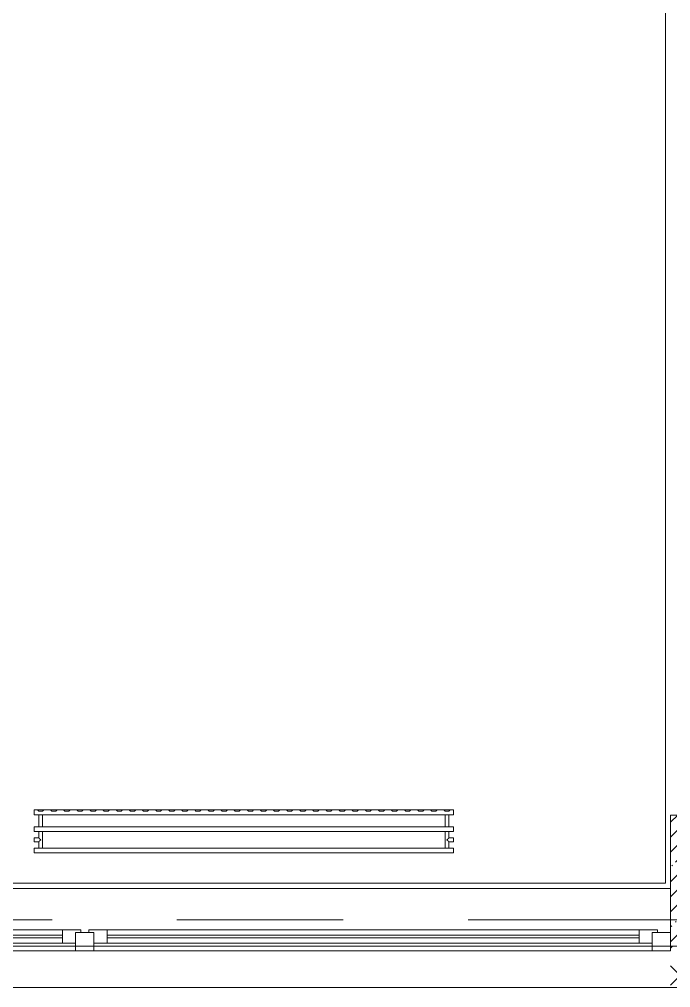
# Model space of a CAD drawing. Header units: millimetres. Extents: x 35787 to 244346, y -8553 to 29000.
# Drawn here: x 44925 to 47410, y -258 to 3436 of the extents above; entities that cross this region are included whole.
import ezdxf

# ---------------------------------------------------------------- set-up
doc = ezdxf.new("R2010")
doc.units = ezdxf.units.MM
doc.linetypes.add('Осевая', pattern=[3175, 635, -476.25, 1587.5, -476.25])
doc.layers.add('A-FLOR-1', color=7, linetype='Continuous', lineweight=9, true_color=0xaaaaaa)
doc.layers.add('M-EQPM-1', color=7, linetype='Continuous', lineweight=9, true_color=0xaaaaaa)
for name, color, linetype, lineweight in [('A-GLAZ', 7, 'Continuous', 9), ('A-WALL', 7, 'Continuous', 9), ('I-WALL', 7, 'Continuous', 9), ('S-COLS', 7, 'Continuous', 9), ('Оси-2', 7, 'Осевая', 9)]:
    doc.layers.add(name, color=color, linetype=linetype, lineweight=lineweight)

# ---------------------------------------------------------------- blocks, each defined once
blk = doc.blocks.new('BSC_Колонна _Прямоугольная - 500х500-V7-План монтажа стен и перегородок 1 этажа  в осях 12-23')
at = {"layer": 'S-COLS'}
h = blk.add_hatch(dxfattribs=at)
h.set_pattern_fill('FP_9', color=256, style=0, pattern_type=2)
h.set_pattern_definition([(45, (-47660, -150), (-57.02463, 57.02463), []), (45, (-47602.975, -150), (-57.02463, 57.02463), [100.806, -20.161, 3.353, -16.808])])
h.paths.add_polyline_path([(-250, -250), (250, -250), (250, 250), (-250, 250)])
for p, q in [((250, 250), (-250, 250)), ((-250, 250), (-250, -250)), ((250, -250), (250, 250)), ((-250, -250), (250, -250))]:
    blk.add_line(p, q, dxfattribs=at)
blk = doc.blocks.new('120_Окно_СКБ_2Ст - 120_Окно_СКБ_2Ст 3100х2500 _мал_створка слева_-V21-План монтажа стен и перегородок 1 этажа  в осях 12-23')
at = {"layer": 'A-GLAZ'}
for p, q in [((-1550, -127), (-1550, -57)), ((-1550, -57), (-1480, -57)), ((1550, -57), (-1550, -57)), ((-1480, -57), (-1480, -127)), ((650, -127), (650, -57)), ((650, -57), (720, -57)), ((720, -57), (720, -127)), ((1480, -127), (1480, -57)), ((1480, -57), (1550, -57)), ((1550, -57), (1550, -127)), ((650, -87), (-1480, -87)), ((-1480, -87), (-1480, -127)), ((-1430, -137), (-1430, -87)), ((-1430, -107), (600, -107)), ((600, -137), (600, -87)), ((650, -127), (650, -87)), ((1480, -87), (720, -87)), ((720, -87), (720, -127)), ((770, -137), (770, -87)), ((770, -107), (1430, -107)), ((1430, -137), (1430, -87)), ((1480, -127), (1480, -87)), ((-1480, -127), (-1550, -127)), ((-1550, -127), (-1500, -127)), ((-1480, -127), (-1500, -127)), ((-1500, -127), (-1500, -137)), ((-1500, -137), (670, -137)), ((670, -137), (-1500, -137)), ((600, -117), (-1430, -117)), ((720, -127), (650, -127)), ((670, -127), (650, -127)), ((670, -127), (700, -127)), ((670, -137), (670, -127)), ((720, -127), (700, -127)), ((700, -127), (700, -137)), ((700, -137), (1500, -137)), ((1500, -137), (700, -137)), ((1430, -117), (770, -117)), ((1550, -127), (1480, -127)), ((1500, -127), (1480, -127)), ((1500, -127), (1550, -127)), ((1500, -137), (1500, -127))]:
    blk.add_line(p, q, dxfattribs=at)
blk = doc.blocks.new('radiator_prado_classic_z_tip_30_po exemplyaru - Classic Z Тип 30-500-V48-План монтажа стен и перегородок 1 этажа  в осях 12-23')
at = {"layer": 'M-EQPM-1'}
for p, q in [((0, 228), (0, 210)), ((1600, 228), (0, 228)), ((0, 210), (0, 228)), ((0, 228), (12.5, 228)), ((12.5, 228), (37.5, 228)), ((37.5, 228), (12.5, 228)), ((12.5, 228), (37.5, 228)), ((12.5, 228), (17.5, 223)), ((12.5, 228), (17.5, 223)), ((32.5, 223), (17.5, 223)), ((17.5, 223), (32.5, 223)), ((32.5, 223), (37.5, 228)), ((37.5, 228), (32.5, 223)), ((37.5, 228), (62.5, 228)), ((62.5, 228), (87.5, 228)), ((87.5, 228), (62.5, 228)), ((62.5, 228), (87.5, 228)), ((62.5, 228), (67.5, 223)), ((62.5, 228), (67.5, 223)), ((82.5, 223), (67.5, 223)), ((67.5, 223), (82.5, 223)), ((82.5, 223), (87.5, 228)), ((87.5, 228), (82.5, 223)), ((87.5, 228), (112.5, 228)), ((112.5, 228), (137.5, 228)), ((137.5, 228), (112.5, 228)), ((112.5, 228), (137.5, 228)), ((112.5, 228), (117.5, 223)), ((112.5, 228), (117.5, 223)), ((132.5, 223), (117.5, 223)), ((117.5, 223), (132.5, 223)), ((132.5, 223), (137.5, 228)), ((137.5, 228), (132.5, 223)), ((137.5, 228), (162.5, 228)), ((162.5, 228), (187.5, 228)), ((187.5, 228), (162.5, 228)), ((162.5, 228), (187.5, 228)), ((162.5, 228), (167.5, 223)), ((162.5, 228), (167.5, 223)), ((182.5, 223), (167.5, 223)), ((167.5, 223), (182.5, 223)), ((182.5, 223), (187.5, 228)), ((187.5, 228), (182.5, 223)), ((187.5, 228), (212.5, 228)), ((212.5, 228), (237.5, 228)), ((237.5, 228), (212.5, 228)), ((212.5, 228), (237.5, 228)), ((212.5, 228), (217.5, 223)), ((212.5, 228), (217.5, 223)), ((232.5, 223), (217.5, 223)), ((217.5, 223), (232.5, 223)), ((232.5, 223), (237.5, 228)), ((237.5, 228), (232.5, 223)), ((237.5, 228), (262.5, 228)), ((262.5, 228), (287.5, 228)), ((287.5, 228), (262.5, 228)), ((262.5, 228), (287.5, 228)), ((262.5, 228), (267.5, 223)), ((262.5, 228), (267.5, 223)), ((282.5, 223), (267.5, 223)), ((267.5, 223), (282.5, 223)), ((282.5, 223), (287.5, 228)), ((287.5, 228), (282.5, 223)), ((287.5, 228), (312.5, 228)), ((312.5, 228), (337.5, 228)), ((337.5, 228), (312.5, 228)), ((312.5, 228), (337.5, 228)), ((312.5, 228), (317.5, 223)), ((312.5, 228), (317.5, 223)), ((332.5, 223), (317.5, 223)), ((317.5, 223), (332.5, 223)), ((332.5, 223), (337.5, 228)), ((337.5, 228), (332.5, 223)), ((337.5, 228), (362.5, 228)), ((362.5, 228), (387.5, 228)), ((387.5, 228), (362.5, 228)), ((362.5, 228), (387.5, 228)), ((362.5, 228), (367.5, 223)), ((362.5, 228), (367.5, 223)), ((382.5, 223), (367.5, 223)), ((367.5, 223), (382.5, 223)), ((382.5, 223), (387.5, 228)), ((387.5, 228), (382.5, 223)), ((387.5, 228), (412.5, 228)), ((412.5, 228), (437.5, 228)), ((437.5, 228), (412.5, 228)), ((412.5, 228), (437.5, 228)), ((412.5, 228), (417.5, 223)), ((412.5, 228), (417.5, 223)), ((432.5, 223), (417.5, 223)), ((417.5, 223), (432.5, 223)), ((432.5, 223), (437.5, 228)), ((437.5, 228), (432.5, 223)), ((437.5, 228), (462.5, 228)), ((462.5, 228), (487.5, 228)), ((487.5, 228), (462.5, 228)), ((462.5, 228), (487.5, 228)), ((462.5, 228), (467.5, 223)), ((462.5, 228), (467.5, 223)), ((482.5, 223), (467.5, 223)), ((467.5, 223), (482.5, 223)), ((482.5, 223), (487.5, 228)), ((487.5, 228), (482.5, 223)), ((487.5, 228), (512.5, 228)), ((512.5, 228), (537.5, 228)), ((537.5, 228), (512.5, 228)), ((512.5, 228), (537.5, 228)), ((512.5, 228), (517.5, 223)), ((512.5, 228), (517.5, 223)), ((532.5, 223), (517.5, 223)), ((517.5, 223), (532.5, 223)), ((532.5, 223), (537.5, 228)), ((537.5, 228), (532.5, 223)), ((537.5, 228), (562.5, 228)), ((562.5, 228), (587.5, 228)), ((587.5, 228), (562.5, 228)), ((562.5, 228), (587.5, 228)), ((562.5, 228), (567.5, 223)), ((562.5, 228), (567.5, 223)), ((582.5, 223), (567.5, 223)), ((567.5, 223), (582.5, 223)), ((582.5, 223), (587.5, 228)), ((587.5, 228), (582.5, 223)), ((587.5, 228), (612.5, 228)), ((612.5, 228), (637.5, 228)), ((637.5, 228), (612.5, 228)), ((612.5, 228), (637.5, 228)), ((612.5, 228), (617.5, 223)), ((612.5, 228), (617.5, 223)), ((632.5, 223), (617.5, 223)), ((617.5, 223), (632.5, 223)), ((632.5, 223), (637.5, 228)), ((637.5, 228), (632.5, 223)), ((637.5, 228), (662.5, 228)), ((662.5, 228), (687.5, 228)), ((687.5, 228), (662.5, 228)), ((662.5, 228), (687.5, 228)), ((662.5, 228), (667.5, 223)), ((662.5, 228), (667.5, 223)), ((682.5, 223), (667.5, 223)), ((667.5, 223), (682.5, 223)), ((682.5, 223), (687.5, 228)), ((687.5, 228), (682.5, 223)), ((687.5, 228), (712.5, 228)), ((712.5, 228), (737.5, 228)), ((737.5, 228), (712.5, 228)), ((712.5, 228), (737.5, 228)), ((712.5, 228), (717.5, 223)), ((712.5, 228), (717.5, 223)), ((732.5, 223), (717.5, 223)), ((717.5, 223), (732.5, 223)), ((732.5, 223), (737.5, 228)), ((737.5, 228), (732.5, 223)), ((737.5, 228), (762.5, 228)), ((762.5, 228), (787.5, 228)), ((787.5, 228), (762.5, 228)), ((762.5, 228), (787.5, 228)), ((762.5, 228), (767.5, 223)), ((762.5, 228), (767.5, 223)), ((782.5, 223), (767.5, 223)), ((767.5, 223), (782.5, 223)), ((782.5, 223), (787.5, 228)), ((787.5, 228), (782.5, 223)), ((787.5, 228), (812.5, 228)), ((812.5, 228), (837.5, 228)), ((837.5, 228), (812.5, 228)), ((812.5, 228), (837.5, 228)), ((812.5, 228), (817.5, 223)), ((812.5, 228), (817.5, 223)), ((832.5, 223), (817.5, 223)), ((817.5, 223), (832.5, 223)), ((832.5, 223), (837.5, 228)), ((837.5, 228), (832.5, 223)), ((837.5, 228), (862.5, 228)), ((862.5, 228), (887.5, 228)), ((887.5, 228), (862.5, 228)), ((862.5, 228), (887.5, 228)), ((862.5, 228), (867.5, 223)), ((862.5, 228), (867.5, 223)), ((882.5, 223), (867.5, 223)), ((867.5, 223), (882.5, 223)), ((882.5, 223), (887.5, 228)), ((887.5, 228), (882.5, 223)), ((887.5, 228), (912.5, 228)), ((912.5, 228), (937.5, 228)), ((937.5, 228), (912.5, 228)), ((912.5, 228), (937.5, 228)), ((912.5, 228), (917.5, 223)), ((912.5, 228), (917.5, 223)), ((932.5, 223), (917.5, 223)), ((917.5, 223), (932.5, 223)), ((932.5, 223), (937.5, 228)), ((937.5, 228), (932.5, 223)), ((937.5, 228), (962.5, 228)), ((962.5, 228), (987.5, 228)), ((987.5, 228), (962.5, 228)), ((962.5, 228), (987.5, 228)), ((962.5, 228), (967.5, 223)), ((962.5, 228), (967.5, 223)), ((982.5, 223), (967.5, 223)), ((967.5, 223), (982.5, 223)), ((982.5, 223), (987.5, 228)), ((987.5, 228), (982.5, 223)), ((987.5, 228), (1012.5, 228)), ((1012.5, 228), (1037.5, 228)), ((1037.5, 228), (1012.5, 228)), ((1012.5, 228), (1037.5, 228)), ((1012.5, 228), (1017.5, 223)), ((1012.5, 228), (1017.5, 223)), ((1032.5, 223), (1017.5, 223)), ((1017.5, 223), (1032.5, 223)), ((1032.5, 223), (1037.5, 228)), ((1037.5, 228), (1032.5, 223)), ((1037.5, 228), (1062.5, 228)), ((1062.5, 228), (1087.5, 228)), ((1087.5, 228), (1062.5, 228)), ((1062.5, 228), (1087.5, 228)), ((1062.5, 228), (1067.5, 223)), ((1062.5, 228), (1067.5, 223)), ((1082.5, 223), (1067.5, 223)), ((1067.5, 223), (1082.5, 223)), ((1082.5, 223), (1087.5, 228)), ((1087.5, 228), (1082.5, 223)), ((1087.5, 228), (1112.5, 228)), ((1112.5, 228), (1137.5, 228)), ((1137.5, 228), (1112.5, 228)), ((1112.5, 228), (1137.5, 228)), ((1112.5, 228), (1117.5, 223)), ((1112.5, 228), (1117.5, 223)), ((1132.5, 223), (1117.5, 223)), ((1117.5, 223), (1132.5, 223)), ((1132.5, 223), (1137.5, 228)), ((1137.5, 228), (1132.5, 223)), ((1137.5, 228), (1162.5, 228)), ((1162.5, 228), (1187.5, 228)), ((1187.5, 228), (1162.5, 228)), ((1162.5, 228), (1187.5, 228)), ((1162.5, 228), (1167.5, 223)), ((1162.5, 228), (1167.5, 223)), ((1182.5, 223), (1167.5, 223)), ((1167.5, 223), (1182.5, 223)), ((1182.5, 223), (1187.5, 228)), ((1187.5, 228), (1182.5, 223)), ((1187.5, 228), (1212.5, 228)), ((1212.5, 228), (1237.5, 228)), ((1237.5, 228), (1212.5, 228)), ((1212.5, 228), (1237.5, 228)), ((1212.5, 228), (1217.5, 223)), ((1212.5, 228), (1217.5, 223)), ((1232.5, 223), (1217.5, 223)), ((1217.5, 223), (1232.5, 223)), ((1232.5, 223), (1237.5, 228)), ((1237.5, 228), (1232.5, 223)), ((1237.5, 228), (1262.5, 228)), ((1262.5, 228), (1287.5, 228)), ((1287.5, 228), (1262.5, 228)), ((1262.5, 228), (1287.5, 228)), ((1262.5, 228), (1267.5, 223)), ((1262.5, 228), (1267.5, 223)), ((1282.5, 223), (1267.5, 223)), ((1267.5, 223), (1282.5, 223)), ((1282.5, 223), (1287.5, 228)), ((1287.5, 228), (1282.5, 223)), ((1287.5, 228), (1312.5, 228)), ((1312.5, 228), (1337.5, 228)), ((1337.5, 228), (1312.5, 228)), ((1312.5, 228), (1337.5, 228)), ((1312.5, 228), (1317.5, 223)), ((1312.5, 228), (1317.5, 223)), ((1332.5, 223), (1317.5, 223)), ((1317.5, 223), (1332.5, 223)), ((1332.5, 223), (1337.5, 228)), ((1337.5, 228), (1332.5, 223)), ((1337.5, 228), (1362.5, 228)), ((1362.5, 228), (1387.5, 228)), ((1387.5, 228), (1362.5, 228)), ((1362.5, 228), (1387.5, 228)), ((1362.5, 228), (1367.5, 223)), ((1362.5, 228), (1367.5, 223)), ((1382.5, 223), (1367.5, 223)), ((1367.5, 223), (1382.5, 223)), ((1382.5, 223), (1387.5, 228)), ((1387.5, 228), (1382.5, 223)), ((1387.5, 228), (1412.5, 228)), ((1412.5, 228), (1437.5, 228)), ((1437.5, 228), (1412.5, 228)), ((1412.5, 228), (1437.5, 228)), ((1412.5, 228), (1417.5, 223)), ((1412.5, 228), (1417.5, 223)), ((1432.5, 223), (1417.5, 223)), ((1417.5, 223), (1432.5, 223)), ((1432.5, 223), (1437.5, 228)), ((1437.5, 228), (1432.5, 223)), ((1437.5, 228), (1462.5, 228)), ((1462.5, 228), (1487.5, 228)), ((1487.5, 228), (1462.5, 228)), ((1462.5, 228), (1487.5, 228)), ((1462.5, 228), (1467.5, 223)), ((1462.5, 228), (1467.5, 223)), ((1482.5, 223), (1467.5, 223)), ((1467.5, 223), (1482.5, 223)), ((1482.5, 223), (1487.5, 228)), ((1487.5, 228), (1482.5, 223)), ((1487.5, 228), (1512.5, 228)), ((1512.5, 228), (1537.5, 228)), ((1537.5, 228), (1512.5, 228)), ((1512.5, 228), (1537.5, 228)), ((1512.5, 228), (1517.5, 223)), ((1512.5, 228), (1517.5, 223)), ((1532.5, 223), (1517.5, 223)), ((1517.5, 223), (1532.5, 223)), ((1532.5, 223), (1537.5, 228)), ((1537.5, 228), (1532.5, 223)), ((1537.5, 228), (1562.5, 228)), ((1562.5, 228), (1587.5, 228)), ((1587.5, 228), (1562.5, 228)), ((1562.5, 228), (1587.5, 228)), ((1562.5, 228), (1567.5, 223)), ((1562.5, 228), (1567.5, 223)), ((1582.5, 223), (1567.5, 223)), ((1567.5, 223), (1582.5, 223)), ((1582.5, 223), (1587.5, 228)), ((1587.5, 228), (1582.5, 223)), ((1587.5, 228), (1600, 228)), ((1600, 210), (1600, 228)), ((1600, 228), (1600, 210)), ((0, 210), (1600, 210)), ((17.5, 210), (0, 210)), ((17.5, 210), (17.5, 164)), ((17.5, 210), (17.5, 164)), ((32.5, 210), (17.5, 210)), ((17.5, 210), (32.5, 210)), ((32.5, 210), (17.5, 210)), ((17.5, 210), (32.5, 210)), ((31.5, 210), (18.5, 210)), ((32.5, 164), (32.5, 210)), ((32.5, 164), (32.5, 210)), ((1567.5, 210), (32.5, 210)), ((1567.5, 210), (1567.5, 164)), ((1567.5, 210), (1567.5, 164)), ((1582.5, 210), (1567.5, 210)), ((1567.5, 210), (1582.5, 210)), ((1582.5, 210), (1567.5, 210)), ((1567.5, 210), (1575, 210)), ((1581.5, 210), (1568.5, 210)), ((1575, 210), (1582.5, 210)), ((1582.5, 164), (1582.5, 210)), ((1582.5, 164), (1582.5, 210)), ((1600, 210), (1582.5, 210)), ((1600, 164), (0, 164)), ((0, 164), (0, 146)), ((0, 146), (0, 164)), ((0, 164), (17.5, 164)), ((32.5, 164), (17.5, 164)), ((17.5, 164), (21.2, 164)), ((25, 164), (17.5, 164)), ((17.5, 164), (32.5, 164)), ((18.5, 164), (31.5, 164)), ((21.2, 164), (32.5, 164)), ((32.5, 164), (25, 164)), ((32.5, 164), (1567.5, 164)), ((1582.5, 164), (1567.5, 164)), ((1567.5, 164), (1582.5, 164)), ((1582.5, 164), (1567.5, 164)), ((1567.5, 164), (1582.5, 164)), ((1568.5, 164), (1581.5, 164)), ((1582.5, 164), (1600, 164)), ((1600, 146), (1600, 164)), ((1600, 164), (1600, 146)), ((0, 146), (1600, 146)), ((17.5, 146), (0, 146)), ((17.5, 121.5), (0, 121.5)), ((17.5, 121.5), (0, 121.5)), ((0, 121.5), (0, 121.2)), ((0, 106.5), (0, 121.5)), ((0, 121.2), (0, 106.8)), ((0, 121.2), (0, 120.5)), ((0, 120.5), (0, 121.2)), ((0, 121.2), (0, 121.2)), ((0, 120.5), (0, 119.3)), ((0, 119.3), (0, 120.5)), ((0, 119.3), (0, 117.8)), ((0, 117.8), (0, 119.3)), ((0, 117.8), (0, 115.9)), ((0, 115.9), (0, 117.8)), ((0, 115.9), (0, 114)), ((0, 114), (0, 115.9)), ((0, 114), (0, 112.1)), ((0, 112.1), (0, 114)), ((0, 112.1), (0, 110.2)), ((0, 110.2), (0, 112.1)), ((17.5, 146), (17.5, 121.5)), ((17.5, 146), (17.5, 121.5)), ((17.5, 146), (32.5, 146)), ((23.1, 146), (17.5, 146)), ((17.5, 146), (25, 146)), ((32.5, 146), (17.5, 146)), ((31.5, 146), (18.5, 146)), ((30.3, 146), (23.1, 146)), ((25, 146), (32.5, 146)), ((32.5, 146), (30.3, 146)), ((32.5, 82), (32.5, 146)), ((32.5, 82), (32.5, 146)), ((1567.5, 146), (32.5, 146)), ((1567.5, 146), (1567.5, 82)), ((1567.5, 146), (1567.5, 82)), ((1567.5, 146), (1582.5, 146)), ((1571.2, 146), (1567.5, 146)), ((1567.5, 146), (1582.5, 146)), ((1576.9, 146), (1567.5, 146)), ((1581.5, 146), (1568.5, 146)), ((1582.5, 146), (1571.2, 146)), ((1581.5, 146), (1576.9, 146)), ((1582.2, 146), (1581.5, 146)), ((1582.5, 146), (1582.2, 146)), ((1582.5, 121.5), (1582.5, 146)), ((1582.5, 121.5), (1582.5, 146)), ((1600, 146), (1582.5, 146)), ((1600, 121.5), (1582.5, 121.5)), ((1600, 121.5), (1582.5, 121.5)), ((1600, 121.5), (1600, 106.5)), ((1600, 121.2), (1600, 121.5)), ((1600, 121.5), (1600, 121.2)), ((1600, 121.2), (1600, 121.5)), ((1600, 114), (1600, 121.2)), ((1600, 121.2), (1600, 119.3)), ((1600, 106.8), (1600, 121.2)), ((1600, 119.3), (1600, 106.8)), ((1600, 107.5), (1600, 114)), ((0, 110.2), (0, 108.7)), ((0, 108.7), (0, 110.2)), ((0, 108.7), (0, 106.8)), ((0, 106.8), (0, 108.7)), ((0, 106.8), (0, 106.5)), ((0, 106.8), (0, 106.8)), ((0, 106.5), (17.5, 106.5)), ((0, 106.5), (17.5, 106.5)), ((1600, 82), (0, 82)), ((0, 82), (0, 64)), ((0, 64), (0, 82)), ((0, 82), (17.5, 82)), ((17.5, 106.5), (17.5, 82)), ((17.5, 106.5), (17.5, 82)), ((32.5, 82), (17.5, 82)), ((17.5, 82), (28.8, 82)), ((25, 82), (17.5, 82)), ((17.5, 82), (32.5, 82)), ((18.5, 82), (31.5, 82)), ((32.5, 82), (25, 82)), ((28.8, 82), (31.5, 82)), ((31.5, 82), (32.5, 82)), ((32.5, 82), (1567.5, 82)), ((1569.7, 82), (1567.5, 82)), ((1567.5, 82), (1567.8, 82)), ((1580.3, 82), (1567.5, 82)), ((1567.5, 82), (1567.8, 82)), ((1567.8, 82), (1582.5, 82)), ((1567.8, 82), (1582.5, 82)), ((1568.5, 82), (1581.5, 82)), ((1578.7, 82), (1569.7, 82)), ((1580.3, 82), (1578.7, 82)), ((1581.5, 82), (1580.3, 82)), ((1581.5, 82), (1580.3, 82)), ((1582.2, 82), (1581.5, 82)), ((1582.5, 82), (1581.5, 82)), ((1582.5, 82), (1582.2, 82)), ((1582.5, 82), (1582.5, 106.5)), ((1582.5, 106.5), (1600, 106.5)), ((1582.5, 82), (1582.5, 106.5)), ((1582.5, 106.5), (1600, 106.5)), ((1582.5, 82), (1600, 82)), ((1600, 106.8), (1600, 107.5)), ((1600, 106.5), (1600, 106.8)), ((1600, 106.8), (1600, 106.5)), ((1600, 106.5), (1600, 106.8)), ((1600, 64), (1600, 82)), ((1600, 82), (1600, 64)), ((1600, 64), (0, 64)), ((0, 64), (1600, 64))]:
    blk.add_line(p, q, dxfattribs=at)
for points, knots in [([(17.8, 121.2), (17.7, 121.3), (17.7, 121.3), (17.5, 121.5), (17.5, 121.5), (17.5, 121.5)], [0.8571429, 0.8571429, 0.8571429, 0.8571429, 0.8928571, 0.9285714, 1, 1, 1, 1]), ([(17.5, 121.5), (17.5, 121.5), (17.5, 121.5), (17.7, 121.3), (17.7, 121.3), (17.8, 121.2)], [0, 0, 0, 0, 0.0714286, 0.1071429, 0.1428571, 0.1428571, 0.1428571, 0.1428571]), ([(17.5, 121.5), (17.5, 121.5), (17.5, 121.5), (17.7, 121.3), (17.7, 121.3), (17.8, 121.2)], [0, 0, 0, 0, 0.0714286, 0.1071429, 0.1428571, 0.1428571, 0.1428571, 0.1428571]), ([(25, 114), (24.5, 114.5), (23.6, 115.4), (22.4, 116.6), (21.6, 117.4), (21.1, 117.9), (20.8, 118.2), (20.5, 118.5), (20.2, 118.8), (19.8, 119.1), (19.6, 119.4), (19.3, 119.7), (19, 120), (18.7, 120.3), (18.5, 120.5), (18.3, 120.7), (18.1, 120.9), (17.9, 121.1), (17.8, 121.2), (17.7, 121.3), (17.5, 121.5), (17.5, 121.5), (17.5, 121.5)], [0, 0, 0, 0, 0.142857, 0.285714, 0.357143, 0.392857, 0.428571, 0.464286, 0.5, 0.535714, 0.571429, 0.607143, 0.642857, 0.678571, 0.714286, 0.75, 0.785714, 0.821429, 0.857143, 0.892857, 0.928571, 1, 1, 1, 1]), ([(17.5, 106.5), (17.5, 106.5), (17.5, 106.5), (17.7, 106.7), (17.8, 106.8), (17.9, 106.9), (18.1, 107.1), (18.3, 107.3), (18.5, 107.5), (18.7, 107.7), (19, 108), (19.3, 108.3), (19.6, 108.6), (19.8, 108.9), (20.3, 109.3), (20.7, 109.7), (21.1, 110.1), (21.6, 110.6), (22.4, 111.4), (23.6, 112.6), (24.5, 113.5), (25, 114)], [0, 0, 0, 0, 0.071429, 0.107143, 0.142857, 0.178571, 0.214286, 0.25, 0.285714, 0.321429, 0.357143, 0.392857, 0.428571, 0.464286, 0.5, 0.571429, 0.607143, 0.642857, 0.714286, 0.857143, 1, 1, 1, 1]), ([(17.8, 121.2), (17.8, 121.2), (17.9, 121.1), (18.1, 120.9), (18.3, 120.7), (18.5, 120.5), (18.7, 120.3), (19, 120), (19.3, 119.7), (19.6, 119.4), (19.8, 119.1), (20.3, 118.7), (20.7, 118.3), (21.1, 117.9), (21.6, 117.4), (21.9, 117.1), (22.1, 116.9)], [0.1428571, 0.1428571, 0.1428571, 0.1428571, 0.1785714, 0.2142857, 0.25, 0.2857143, 0.3214286, 0.3571429, 0.3928571, 0.4285714, 0.4642857, 0.5, 0.5714286, 0.6071429, 0.6428571, 0.7142857, 0.7142857, 0.7142857, 0.7142857]), ([(22.1, 111.1), (21.9, 110.9), (21.6, 110.6), (21.1, 110.1), (20.8, 109.8), (20.5, 109.5), (20.2, 109.2), (19.8, 108.9), (19.6, 108.6), (19.3, 108.3), (19, 108), (18.7, 107.7), (18.5, 107.5), (18.3, 107.3), (18.1, 107.1), (17.9, 106.9), (17.8, 106.8), (17.8, 106.8)], [0.2857143, 0.2857143, 0.2857143, 0.2857143, 0.3571429, 0.3928571, 0.4285714, 0.4642857, 0.5, 0.5357143, 0.5714286, 0.6071429, 0.6428571, 0.6785714, 0.7142857, 0.75, 0.7857143, 0.8214286, 0.8571429, 0.8571429, 0.8571429, 0.8571429]), ([(19.6, 119.4), (19.7, 119.3), (19.9, 119.2), (20.3, 118.7), (20.6, 118.4), (20.8, 118.2)], [0.4285714, 0.4285714, 0.4285714, 0.4285714, 0.4642857, 0.5, 0.5714286, 0.5714286, 0.5714286, 0.5714286]), ([(22.1, 116.9), (21.9, 117.1), (21.6, 117.4), (21.1, 117.9), (20.9, 118.1), (20.8, 118.2)], [0.2857143, 0.2857143, 0.2857143, 0.2857143, 0.3571429, 0.3928571, 0.4285714, 0.4285714, 0.4285714, 0.4285714]), ([(20.8, 118.2), (20.9, 118.1), (21.1, 117.9), (21.6, 117.4), (21.9, 117.1), (22.1, 116.9)], [0.5714286, 0.5714286, 0.5714286, 0.5714286, 0.6071429, 0.6428571, 0.7142857, 0.7142857, 0.7142857, 0.7142857]), ([(20.8, 109.8), (20.9, 109.9), (21.1, 110.1), (21.6, 110.6), (21.9, 110.9), (22.1, 111.1)], [0.5714286, 0.5714286, 0.5714286, 0.5714286, 0.6071429, 0.6428571, 0.7142857, 0.7142857, 0.7142857, 0.7142857]), ([(22.1, 111.1), (21.9, 110.9), (21.6, 110.6), (21.1, 110.1), (20.9, 109.9), (20.8, 109.8)], [0.2857143, 0.2857143, 0.2857143, 0.2857143, 0.3571429, 0.3928571, 0.4285714, 0.4285714, 0.4285714, 0.4285714]), ([(1575, 114), (1575.5, 114.5), (1576.4, 115.4), (1577.6, 116.6), (1578.4, 117.4), (1578.9, 117.9), (1579.2, 118.2), (1579.5, 118.5), (1579.8, 118.8), (1580.1, 119.2), (1580.4, 119.4), (1580.7, 119.7), (1581, 120), (1581.3, 120.3), (1581.5, 120.5), (1581.7, 120.7), (1581.9, 120.9), (1582.1, 121.1), (1582.2, 121.2), (1582.3, 121.3), (1582.5, 121.5), (1582.5, 121.5), (1582.5, 121.5)], [0, 0, 0, 0, 0.142857, 0.285714, 0.357143, 0.392857, 0.428571, 0.464286, 0.5, 0.535714, 0.571429, 0.607143, 0.642857, 0.678571, 0.714286, 0.75, 0.785714, 0.821429, 0.857143, 0.892857, 0.928571, 1, 1, 1, 1]), ([(1582.5, 106.5), (1582.5, 106.5), (1582.5, 106.5), (1582.3, 106.7), (1582.2, 106.8), (1582.1, 106.9), (1581.9, 107.1), (1581.7, 107.3), (1581.5, 107.5), (1581.3, 107.7), (1581, 108), (1580.7, 108.3), (1580.4, 108.6), (1580.1, 108.8), (1579.7, 109.3), (1579.3, 109.7), (1578.9, 110.1), (1578.4, 110.6), (1577.6, 111.4), (1576.4, 112.6), (1575.5, 113.5), (1575, 114)], [0, 0, 0, 0, 0.071429, 0.107143, 0.142857, 0.178571, 0.214286, 0.25, 0.285714, 0.321429, 0.357143, 0.392857, 0.428571, 0.464286, 0.5, 0.571429, 0.607143, 0.642857, 0.714286, 0.857143, 1, 1, 1, 1]), ([(1582.2, 121.2), (1582.2, 121.2), (1582.1, 121.1), (1581.9, 120.9), (1581.7, 120.7), (1581.5, 120.5), (1581.3, 120.3), (1581, 120), (1580.7, 119.7), (1580.4, 119.4), (1580.1, 119.2), (1579.7, 118.7), (1579.3, 118.3), (1578.9, 117.9), (1578.4, 117.4), (1577.6, 116.6), (1576.9, 115.9), (1576.4, 115.4)], [0.1428571, 0.1428571, 0.1428571, 0.1428571, 0.1785714, 0.2142857, 0.25, 0.2857143, 0.3214286, 0.3571429, 0.3928571, 0.4285714, 0.4642857, 0.5, 0.5714286, 0.6071429, 0.6428571, 0.7142857, 0.8571429, 0.8571429, 0.8571429, 0.8571429]), ([(1582.2, 121.2), (1582.2, 121.2), (1582.1, 121.1), (1581.9, 120.9), (1581.7, 120.7), (1581.5, 120.5), (1581.3, 120.3), (1581, 120), (1580.7, 119.7), (1580.4, 119.4), (1580.1, 119.2), (1579.7, 118.7), (1579.3, 118.3), (1578.9, 117.9), (1578.4, 117.4), (1577.6, 116.6), (1576.9, 115.9), (1576.4, 115.4)], [0.1428571, 0.1428571, 0.1428571, 0.1428571, 0.1785714, 0.2142857, 0.25, 0.2857143, 0.3214286, 0.3571429, 0.3928571, 0.4285714, 0.4642857, 0.5, 0.5714286, 0.6071429, 0.6428571, 0.7142857, 0.8571429, 0.8571429, 0.8571429, 0.8571429]), ([(1576.4, 115.4), (1576.9, 115.9), (1577.6, 116.6), (1578.4, 117.4), (1578.9, 117.9), (1579.1, 118.1), (1579.2, 118.2)], [0.1428571, 0.1428571, 0.1428571, 0.1428571, 0.2857143, 0.3571429, 0.3928571, 0.4285714, 0.4285714, 0.4285714, 0.4285714]), ([(1577.9, 111.1), (1578.1, 110.9), (1578.4, 110.6), (1578.9, 110.1), (1579.1, 109.9), (1579.2, 109.8)], [0.2857143, 0.2857143, 0.2857143, 0.2857143, 0.3571429, 0.3928571, 0.4285714, 0.4285714, 0.4285714, 0.4285714]), ([(1577.9, 111.1), (1578.1, 110.9), (1578.4, 110.6), (1578.9, 110.1), (1579.2, 109.8), (1579.5, 109.5), (1579.8, 109.2), (1580.1, 108.8), (1580.4, 108.6), (1580.7, 108.3), (1581, 108), (1581.3, 107.7), (1581.5, 107.5), (1581.7, 107.3), (1581.9, 107.1), (1582.1, 106.9), (1582.2, 106.8), (1582.2, 106.8)], [0.2857143, 0.2857143, 0.2857143, 0.2857143, 0.3571429, 0.3928571, 0.4285714, 0.4642857, 0.5, 0.5357143, 0.5714286, 0.6071429, 0.6428571, 0.6785714, 0.7142857, 0.75, 0.7857143, 0.8214286, 0.8571429, 0.8571429, 0.8571429, 0.8571429]), ([(1582.2, 106.8), (1582.2, 106.8), (1582.1, 106.9), (1581.9, 107.1), (1581.7, 107.3), (1581.5, 107.5), (1581.3, 107.7), (1581, 108), (1580.7, 108.3), (1580.4, 108.6), (1580.1, 108.8), (1579.7, 109.3), (1579.3, 109.7), (1578.9, 110.1), (1578.4, 110.6), (1578.1, 110.9), (1577.9, 111.1)], [0.1428571, 0.1428571, 0.1428571, 0.1428571, 0.1785714, 0.2142857, 0.25, 0.2857143, 0.3214286, 0.3571429, 0.3928571, 0.4285714, 0.4642857, 0.5, 0.5714286, 0.6071429, 0.6428571, 0.7142857, 0.7142857, 0.7142857, 0.7142857]), ([(1582.5, 121.5), (1582.5, 121.5), (1582.5, 121.5), (1582.3, 121.3), (1582.3, 121.3), (1582.2, 121.2)], [0, 0, 0, 0, 0.0714286, 0.1071429, 0.1428571, 0.1428571, 0.1428571, 0.1428571]), ([(1582.5, 121.5), (1582.5, 121.5), (1582.5, 121.5), (1582.3, 121.3), (1582.3, 121.3), (1582.2, 121.2)], [0, 0, 0, 0, 0.0714286, 0.1071429, 0.1428571, 0.1428571, 0.1428571, 0.1428571]), ([(1582.2, 121.2), (1582.3, 121.3), (1582.3, 121.3), (1582.5, 121.5), (1582.5, 121.5), (1582.5, 121.5)], [0.8571429, 0.8571429, 0.8571429, 0.8571429, 0.8928571, 0.9285714, 1, 1, 1, 1]), ([(17.5, 106.5), (17.5, 106.5), (17.5, 106.5), (17.7, 106.7), (17.7, 106.7), (17.8, 106.8)], [0, 0, 0, 0, 0.0714286, 0.1071429, 0.1428571, 0.1428571, 0.1428571, 0.1428571]), ([(17.8, 106.8), (17.7, 106.7), (17.7, 106.7), (17.5, 106.5), (17.5, 106.5), (17.5, 106.5)], [0.8571429, 0.8571429, 0.8571429, 0.8571429, 0.8928571, 0.9285714, 1, 1, 1, 1]), ([(17.8, 106.8), (17.7, 106.7), (17.7, 106.7), (17.5, 106.5), (17.5, 106.5), (17.5, 106.5)], [0.8571429, 0.8571429, 0.8571429, 0.8571429, 0.8928571, 0.9285714, 1, 1, 1, 1]), ([(18.5, 107.5), (18.6, 107.6), (18.7, 107.7), (19, 108), (19.3, 108.3), (19.6, 108.6), (19.9, 108.8), (20.3, 109.3), (20.6, 109.6), (20.8, 109.8)], [0.2857143, 0.2857143, 0.2857143, 0.2857143, 0.3214286, 0.3571429, 0.3928571, 0.4285714, 0.4642857, 0.5, 0.5714286, 0.5714286, 0.5714286, 0.5714286]), ([(1582.2, 106.8), (1582.3, 106.7), (1582.3, 106.7), (1582.5, 106.5), (1582.5, 106.5), (1582.5, 106.5)], [0.8571429, 0.8571429, 0.8571429, 0.8571429, 0.8928571, 0.9285714, 1, 1, 1, 1]), ([(1582.2, 106.8), (1582.3, 106.7), (1582.3, 106.7), (1582.5, 106.5), (1582.5, 106.5), (1582.5, 106.5)], [0.8571429, 0.8571429, 0.8571429, 0.8571429, 0.8928571, 0.9285714, 1, 1, 1, 1]), ([(1582.5, 106.5), (1582.5, 106.5), (1582.5, 106.5), (1582.3, 106.7), (1582.3, 106.7), (1582.2, 106.8)], [0, 0, 0, 0, 0.0714286, 0.1071429, 0.1428571, 0.1428571, 0.1428571, 0.1428571])]:
    blk.add_open_spline(points, degree=3, knots=knots, dxfattribs=at)
for points in [[(20.8, 118.2), (20.7, 118.3), (20.5, 118.5), (20.2, 118.8), (19.9, 119.2), (19.6, 119.4), (19.3, 119.7), (19, 120), (18.7, 120.3), (18.5, 120.5), (18.3, 120.7), (18.1, 120.9), (17.9, 121.1), (17.8, 121.2), (17.8, 121.2)], [(17.8, 121.2), (17.8, 121.2), (17.9, 121.1), (18.1, 120.9), (18.3, 120.7), (18.5, 120.5), (18.7, 120.3), (19, 120), (19.3, 119.7), (19.5, 119.5), (19.6, 119.4)], [(23.6, 115.4), (23.1, 115.9), (22.6, 116.4), (22.1, 116.9)], [(22.1, 116.9), (22.6, 116.4), (23.1, 115.9), (23.6, 115.4)], [(22.1, 116.9), (22.6, 116.4), (23.1, 115.9), (23.6, 115.4)], [(25, 114), (24.5, 113.5), (23.6, 112.6), (22.6, 111.6), (22.1, 111.1)], [(22.1, 111.1), (22.6, 111.6), (23.1, 112.1), (23.6, 112.6)], [(23.6, 112.6), (23.1, 112.1), (22.6, 111.6), (22.1, 111.1)], [(25, 114), (24.5, 114.5), (24, 115), (23.6, 115.4)], [(23.6, 115.4), (24, 115), (24.5, 114.5), (25, 114)], [(23.6, 115.4), (24, 115), (24.5, 114.5), (25, 114)], [(23.6, 112.6), (24, 113), (24.5, 113.5), (25, 114)], [(25, 114), (24.5, 113.5), (24, 113), (23.6, 112.6)], [(1576.4, 115.4), (1576, 115), (1575.5, 114.5), (1575, 114)], [(1576.4, 115.4), (1576, 115), (1575.5, 114.5), (1575, 114)], [(1575, 114), (1575.5, 114.5), (1576, 115), (1576.4, 115.4)], [(1575, 114), (1575.5, 113.5), (1576.4, 112.6), (1577.4, 111.6), (1577.9, 111.1)], [(1575, 114), (1575.5, 113.5), (1576.4, 112.6), (1577.4, 111.6), (1577.9, 111.1)], [(1577.9, 111.1), (1577.4, 111.6), (1576.4, 112.6), (1575.5, 113.5), (1575, 114)], [(1579.2, 118.2), (1579.3, 118.3), (1579.5, 118.5), (1579.8, 118.8), (1580.1, 119.2), (1580.4, 119.4), (1580.7, 119.7), (1581, 120), (1581.3, 120.3), (1581.5, 120.5), (1581.7, 120.7), (1581.9, 120.9), (1582.1, 121.1), (1582.2, 121.2), (1582.2, 121.2)], [(20.8, 109.8), (20.7, 109.7), (20.5, 109.5), (20.2, 109.2), (19.9, 108.8), (19.6, 108.6), (19.3, 108.3), (19, 108), (18.7, 107.7), (18.5, 107.5), (18.3, 107.3), (18.1, 107.1), (17.9, 106.9), (17.8, 106.8), (17.8, 106.8)], [(17.8, 106.8), (17.8, 106.8), (17.9, 106.9), (18.1, 107.1), (18.3, 107.3), (18.4, 107.4), (18.5, 107.5)], [(1579.2, 109.8), (1579.3, 109.7), (1579.5, 109.5), (1579.8, 109.2), (1580.1, 108.8), (1580.3, 108.7), (1580.4, 108.6)], [(1580.4, 108.6), (1580.5, 108.5), (1580.7, 108.3), (1581, 108), (1581.3, 107.7), (1581.4, 107.6), (1581.5, 107.5)], [(1581.5, 107.5), (1581.6, 107.4), (1581.7, 107.3), (1581.9, 107.1), (1582.1, 106.9), (1582.2, 106.8), (1582.2, 106.8)]]:
    blk.add_open_spline(points, degree=3, dxfattribs=at)

msp = doc.modelspace()

# ---------------------------------------------------------------- hatches: boundary and pattern name
at = {"layer": 'A-WALL'}
h = msp.add_hatch(dxfattribs=at)
h.set_pattern_fill('FP_17', color=256, style=0, pattern_type=2)
h.set_pattern_definition([(45, (0, 0), (-70.71068, 70.71068), []), (135, (0, 0), (-70.71068, -70.71068), [])])
h.paths.add_polyline_path([(59260, -250), (60010, -250), (60010, -100), (59260, -100)])
h.paths.add_polyline_path([(75700, -250), (75700, -100), (73980, -100), (73980, -250), (75420.5, -250)])
h.paths.add_polyline_path([(61610, -250), (61610, -100), (60910, -100), (60910.5, -250), (61410, -250)])
h.paths.add_polyline_path([(65410, -250), (66160, -250), (66160, -100), (65160, -100), (65160, -250), (65263.5, -250)])
h.paths.add_polyline_path([(56557.5, -250), (57160, -250), (57160, -100), (56410, -100), (56410, -250)])
h.paths.add_polyline_path([(72280, -250), (72280, -100), (71560, -100), (71560, -250), (71793, -250)])
h.paths.add_polyline_path([(63710, -250), (64260, -250), (64260, -100), (63710, -100)])
h.paths.add_polyline_path([(70342, -250), (70660, -250), (70660, -100), (67060, -100), (67060, -250), (67440, -250)])
h.paths.add_polyline_path([(51871.5, -250), (53310, -250), (53310, -100), (51871.5, -100)])
h.paths.add_polyline_path([(47410, -250), (48160, -250), (48160, -100), (47410, -100)])
h.paths.add_polyline_path([(49771.5, -250), (49771.5, -100), (49060, -100), (49060, -250), (49302.5, -250)])
h.paths.add_polyline_path([(44310, -250), (44310, -100), (42737.5, -100), (42737.5, -250), (44224.1, -250)])
h.paths.add_polyline_path([(40596.6, -250), (40637.5, -250), (40637.5, -100), (39940, -100), (39940, -250)])
h.paths.add_polyline_path([(39040, -250), (39040, -100), (38742.7, -100), (38742.7, -250)])

# ---------------------------------------------------------------- linework, layer by layer
at = {"layer": 'A-FLOR-1'}
for p, q in [((47390, 140), (47390, 7660)), ((43710, 140), (47390, 140))]:
    msp.add_line(p, q, dxfattribs=at)
at = {"layer": 'A-WALL'}
for p, q in [((44310, -100), (47410, -100)), ((49771.5, -258), (38742.7, -258))]:
    msp.add_line(p, q, dxfattribs=at)
at = {"layer": 'I-WALL'}
msp.add_line((43690, 120), (47410, 120), dxfattribs=at)
at = {"layer": 'Оси-2'}
msp.add_line((39176.2, 0), (82200, 0), dxfattribs=at)

# ---------------------------------------------------------------- block references
at = {"layer": 'A-GLAZ', "rotation": 180}
msp.add_blockref('120_Окно_СКБ_2Ст - 120_Окно_СКБ_2Ст 3100х2500 _мал_створка слева_-V21-План монтажа стен и перегородок 1 этажа  в осях 12-23', (45860, -175), dxfattribs=at)
at = {"layer": 'M-EQPM-1'}
msp.add_blockref('radiator_prado_classic_z_tip_30_po exemplyaru - Classic Z Тип 30-500-V48-План монтажа стен и перегородок 1 этажа  в осях 12-23', (44981.7, 191.7), dxfattribs=at)
at = {"layer": 'S-COLS'}
msp.add_blockref('BSC_Колонна _Прямоугольная - 500х500-V7-План монтажа стен и перегородок 1 этажа  в осях 12-23', (47660, 150), dxfattribs=at)

doc.saveas('drawing.dxf')
